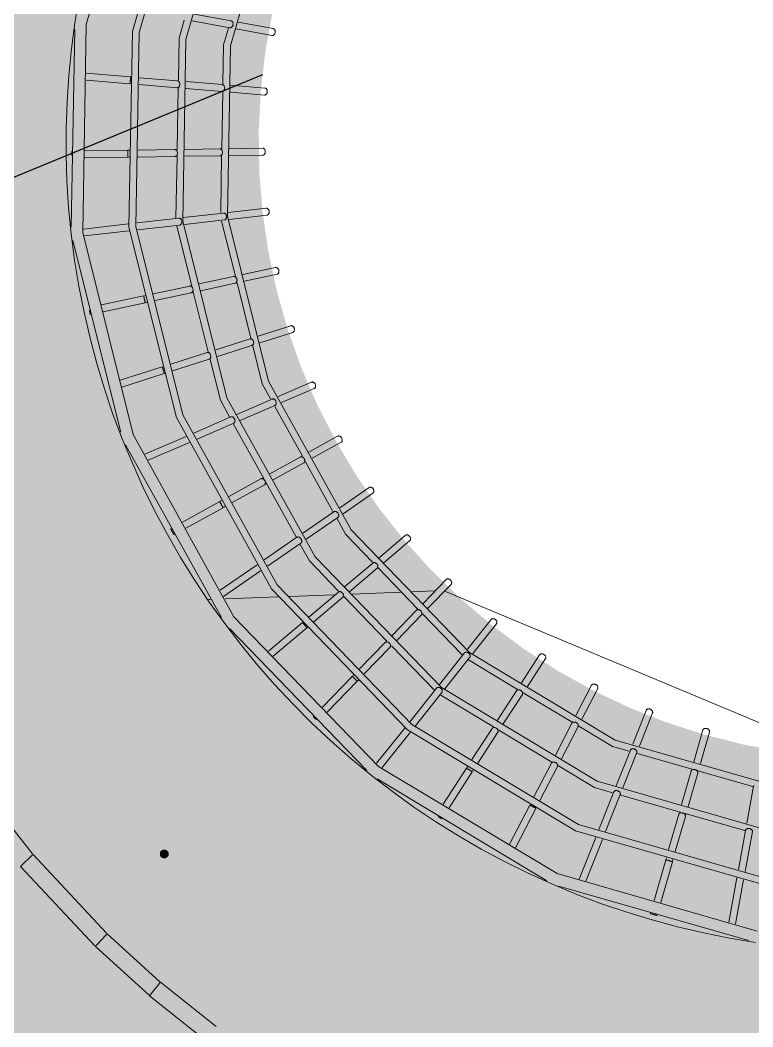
# Model space of a CAD drawing. Header units: millimetres. Extents: x -100577 to 287200, y -212120 to 238461.
# Drawn here: x 27695 to 29597, y 46189 to 48802 of the extents above; entities that cross this region are included whole.
import ezdxf

# ---------------------------------------------------------------- set-up
doc = ezdxf.new("R2010")
doc.units = ezdxf.units.MM
for name, color, linetype, lineweight in [('02_切断（家具）', 8, 'Continuous', 18), ('06_部屋の色', 8, 'Continuous', 0), ('11_見えがかり（家具）', 8, 'Continuous', 9)]:
    doc.layers.add(name, color=color, linetype=linetype, lineweight=lineweight)

msp = doc.modelspace()

# ---------------------------------------------------------------- hatches: boundary and pattern name
at = {"layer": '02_切断（家具）'}
msp.add_hatch(color=8, dxfattribs=at).paths.add_polyline_path([(28078.4, 46632.5), (28077.9, 46631.8), (28077.7, 46631.5), (28077.1, 46630.9), (28076.9, 46630.6), (28076.2, 46630), (28075.9, 46629.8), (28075.1, 46629.3), (28074.8, 46629.1), (28073.9, 46628.7), (28073.6, 46628.5), (28072.7, 46628.2), (28072.3, 46628.1), (28071.3, 46627.9), (28070.9, 46627.8), (28069.9, 46627.8), (28069.5, 46627.8), (28068.5, 46627.8), (28068.1, 46627.9), (28067.1, 46628.1), (28066.7, 46628.2), (28065.8, 46628.5), (28065.5, 46628.6), (28064.7, 46629.1), (28064.3, 46629.2), (28063.6, 46629.7), (28063.3, 46629.9), (28062.6, 46630.5), (28062.4, 46630.7), (28061.8, 46631.4), (28061.5, 46631.7), (28061, 46632.5), (28060.7, 46632.8), (28060.3, 46633.7), (28060.1, 46634), (28059.8, 46634.9), (28059.6, 46635.3), (28059.4, 46636.3), (28059.4, 46636.7), (28059.3, 46637.6), (28059.3, 46638), (28059.4, 46639), (28059.4, 46639.4), (28059.6, 46640.3), (28059.7, 46640.7), (28060, 46641.6), (28060.1, 46641.9), (28060.5, 46642.7), (28060.7, 46643.1), (28061.2, 46643.8), (28061.4, 46644), (28062, 46644.7), (28062.2, 46644.9), (28062.9, 46645.5), (28063.2, 46645.8), (28063.9, 46646.3), (28064.3, 46646.5), (28065.1, 46646.9), (28065.5, 46647.1), (28066.4, 46647.4), (28066.8, 46647.5), (28067.8, 46647.7), (28068.2, 46647.8), (28069.2, 46647.8), (28069.6, 46647.8), (28070.6, 46647.7), (28071, 46647.7), (28072, 46647.5), (28072.3, 46647.4), (28073.2, 46647.1), (28073.6, 46646.9), (28074.4, 46646.5), (28074.8, 46646.3), (28075.5, 46645.8), (28075.8, 46645.6), (28076.4, 46645.1), (28076.7, 46644.8), (28077.3, 46644.1), (28077.6, 46643.9), (28078.1, 46643.1), (28078.3, 46642.8), (28078.8, 46641.9), (28079, 46641.6), (28079.3, 46640.6), (28079.4, 46640.3), (28079.6, 46639.3), (28079.7, 46638.9), (28079.8, 46637.9), (28079.8, 46637.5), (28079.7, 46636.6), (28079.7, 46636.2), (28079.5, 46635.2), (28079.4, 46634.9), (28079.1, 46634), (28079, 46633.6), (28078.5, 46632.8)])
at = {"layer": '06_部屋の色', "true_color": 0xf6e3a4}
h = msp.add_hatch(color=8, dxfattribs=at)
h.paths.add_polyline_path([(15895.7, 43200.1), (16234.5, 43603.9), (16574.4, 44006.9), (14846.3, 45467.7), (18008.7, 50107.5), (18205.2, 50395.6), (18096.6, 50492.5), (18090.8, 50497.8), (18270.8, 50761.8), (18385, 50659.5), (18569.5, 50930.2), (18461.2, 51027.4), (18455.4, 51032.7), (18635.5, 51297), (18749.5, 51194.3), (18783.6, 51244.4), (18814.7, 51289.9), (20029.8, 53072.7), (19922.5, 53171.3), (19916.7, 53176.7), (20097.5, 53441.8), (20203.1, 53344.4), (20210.4, 53337.7), (20395.6, 53609.4), (20288.6, 53708.4), (20282.8, 53713.8), (20463.7, 53979.2), (20576.4, 53874.6), (20596, 53903.4), (21234.8, 54840.6), (21263.9, 54883.2), (21359.7, 55014.5), (21373.6, 55033.6), (21378.3, 55039.3), (21482.8, 55164.6), (21493.3, 55177.2), (21561.8, 55255.5), (21563.9, 55257.9), (21625.8, 55367.7), (21627.5, 55370.8), (21627.6, 55370.8), (21629.9, 55374.5), (21780.4, 55613.7), (21782.9, 55617), (21953.5, 55837.9), (21956.4, 55840.9), (22147.4, 56044.4), (22150.6, 56047.2), (22360.2, 56231.4), (22363.6, 56233.8), (22590, 56397), (22591.8, 56398.1), (22798.5, 56518.8), (22834.6, 56539.9), (23051.8, 56640.2), (23091.8, 56658.6), (23317.7, 56737.6), (23359.2, 56752.1), (23591.6, 56809), (23634.3, 56819.5), (23871.1, 56853.8), (23913.9, 56860), (23914.7, 56860.1), (23918.9, 56860.3), (24201.3, 56873.9), (24256.9, 56873.9), (26592.1, 56873.5), (26592.3, 57022), (26592.3, 57025.5), (30188.3, 57025), (30188.1, 56878.5), (30188.1, 56873), (30228.2, 56873), (30239.8, 56873), (33347.6, 56872.6), (33387.5, 56872.5), (33389.4, 56872.5), (33395.5, 56872.5), (33397.4, 56872.4), (33399.4, 56872.3), (33399.9, 56872.3), (33695.1, 56857.4), (33699.3, 56856.8), (33987.9, 56812.9), (33992, 56811.8), (34274.7, 56739.2), (34278.6, 56737.8), (34552.8, 56637.1), (34556.4, 56635.3), (34819.1, 56507.6), (34822.5, 56505.6), (35071.1, 56352.1), (35074.2, 56349.8), (35306.3, 56172), (35307.1, 56171.3), (35518.7, 55972.5), (35525, 55966.7), (35546.1, 55944.8), (35551.1, 55939.5), (35595.2, 55893.8), (35765.9, 55716.5), (38201.6, 53187.4), (38520.7, 52856), (38555.3, 52820.1), (38568.2, 52806.7), (38566, 52804.6), (38459.4, 52701.1), (38561.6, 52595.3), (38565, 52591.7), (38478.9, 52508), (37969.9, 52018.2), (37917.6, 51966.6), (37818.3, 52068.5), (37811.5, 52075.5), (37807.9, 52071.9), (37807.8, 52071.8), (37807.1, 52071.1), (37803.9, 52068), (37517.2, 51785.6), (37175.5, 51453.6), (37174.1, 51452.2), (37168.1, 51446.4), (36677.4, 50958.6), (36666.8, 50948), (36233.3, 50521), (36337.4, 50416.4), (36340.5, 50413.3), (36276.6, 50350.3), (35928, 49999), (35577, 49649.9), (35093, 49157.3), (34927.8, 48990.8), (34819.6, 49097.5), (34475.8, 48750.8), (34469.6, 48744.3), (34288.1, 48557.2), (34393.2, 48454.4), (34396.8, 48450.9), (34244.8, 48294.2), (33905.1, 47948.4), (33417, 47440), (32936.3, 46944.1), (32588.8, 46577.4), (32516.7, 46502.3), (32411.6, 46602.3), (32406.6, 46607.1), (32195, 46386.6), (32301.6, 46285.4), (32305.3, 46282), (32253.1, 46227.7), (31770.9, 45713.7), (31296, 45212.2), (31069.6, 44967.7), (30963.6, 45066.7), (30958.5, 45071.4), (30845.5, 44949.4), (30841.7, 44945.3), (30516.6, 44598.6), (30511.8, 44593.5), (30509.5, 44591.1), (30505.1, 44586.3), (30503.8, 44584.8), (30046.7, 44086.2), (30042.5, 44081.6), (29562.2, 43562.3), (29551.8, 43551), (29244.8, 43211.4), (29238.1, 43204.1), (28896.6, 42831.2), (28436.3, 42317.2), (28427.4, 42307.3), (28427.3, 42307.2), (28426.3, 42306.1), (27968.4, 41799.5), (27962.9, 41793.4), (27646.1, 41434.9), (27641.4, 41429.6), (27308.9, 41058), (27303.9, 41052.5), (26846.9, 40530.1), (26840, 40522.3), (26382.5, 40004.2), (26211.1, 39805.7), (26324, 39707.5), (26325.8, 39705.9), (26180.2, 39537.2), (25847.6, 39156.8), (25389.7, 38621), (24938.5, 38098.1), (24626.1, 37727.5), (24364.5, 37421.2), (23374.9, 38257.8), (23065.6, 38519.2), (23563.5, 39106.1), (24076.9, 39706.4), (24579.2, 40289.5), (25083.7, 40870.7), (22218.7, 43367), (21705, 42775.2), (21193.4, 42181.4), (20684.1, 41585.8), (20163.7, 40972.6), (20123.7, 40925.2), (22415.2, 38989.2), (21963.5, 38452.5), (21474.4, 37867.6), (21149.6, 37476.6), (20667.4, 36892.6), (20664.9, 36891), (20661.6, 36891.1), (14721.6, 41777.3), (14719.8, 41780.7), (14720.9, 41784.4), (15389.4, 42592.9)])
h.paths.add_polyline_path([(31135.5, 49518.8), (31065.3, 49596.5), (30990.2, 49669.4), (30910.4, 49737.2), (30826.3, 49799.7), (30738.4, 49856.5), (30647, 49907.4), (30552.3, 49952.3), (30455, 49990.9), (30355.4, 50023), (30253.8, 50048.6), (30150.9, 50067.4), (30046.9, 50079.5), (29942.3, 50084.8), (29837.6, 50083.2), (29733.3, 50074.7), (29629.6, 50059.5), (29527.3, 50037.5), (29426.6, 50008.9), (29327.9, 49973.7), (29231.8, 49932.1), (29138.7, 49884.4), (29048.8, 49830.7), (28962.7, 49771.2), (28880.6, 49706.2), (28802.9, 49635.9), (28730, 49560.8), (28662.2, 49481), (28599.7, 49397), (28542.9, 49309.1), (28491.9, 49217.6), (28447.1, 49123), (28408.5, 49025.7), (28376.3, 48926.1), (28350.8, 48824.5), (28331.9, 48721.5), (28319.9, 48617.5), (28314.6, 48512.9), (28316.2, 48408.3), (28324.6, 48303.9), (28339.9, 48200.3), (28361.9, 48097.9), (28390.5, 47997.2), (28425.7, 47898.6), (28467.2, 47802.5), (28515, 47709.3), (28568.7, 47619.5), (28628.2, 47533.3), (28693.2, 47451.2), (28763.4, 47373.5), (28838.6, 47300.7), (28918.3, 47232.9), (29002.4, 47170.4), (29090.3, 47113.5), (29181.7, 47062.6), (29276.4, 47017.7), (29373.7, 46979.1), (29473.3, 46947), (29574.9, 46921.4), (29677.9, 46902.6), (29781.9, 46890.5), (29886.5, 46885.3), (29991.1, 46886.9), (30095.5, 46895.3), (30199.1, 46910.6), (30301.4, 46932.5), (30402.1, 46961.2), (30500.8, 46996.4), (30596.9, 47037.9), (30690, 47085.6), (30779.9, 47139.4), (30866.1, 47198.9), (30948.1, 47263.8), (31025.8, 47334.1), (31098.7, 47409.2), (31166.5, 47489), (31229, 47573), (31285.8, 47660.9), (31336.8, 47752.4), (31381.7, 47847), (31420.2, 47944.3), (31452.4, 48044), (31477.9, 48145.5), (31496.8, 48248.5), (31508.9, 48352.5), (31514.1, 48457.1), (31512.5, 48561.8), (31504.1, 48666.1), (31488.8, 48769.7), (31466.8, 48872.1), (31438.2, 48972.8), (31403, 49071.4), (31361.5, 49167.5), (31313.8, 49260.7), (31260, 49350.6), (31200.5, 49436.7)], flags=0)

# ---------------------------------------------------------------- linework, layer by layer
at = {"layer": '02_切断（家具）'}
msp.add_lwpolyline([(28078.4, 46632.5), (28077.9, 46631.8), (28077.7, 46631.5), (28077.1, 46630.9), (28076.9, 46630.6), (28076.2, 46630), (28075.9, 46629.8), (28075.1, 46629.3), (28074.8, 46629.1), (28073.9, 46628.7), (28073.6, 46628.5), (28072.7, 46628.2), (28072.3, 46628.1), (28071.3, 46627.9), (28070.9, 46627.8), (28069.9, 46627.8), (28069.5, 46627.8), (28068.5, 46627.8), (28068.1, 46627.9), (28067.1, 46628.1), (28066.7, 46628.2), (28065.8, 46628.5), (28065.5, 46628.6), (28064.7, 46629.1), (28064.3, 46629.2), (28063.6, 46629.7), (28063.3, 46629.9), (28062.6, 46630.5), (28062.4, 46630.7), (28061.8, 46631.4), (28061.5, 46631.7), (28061, 46632.5), (28060.7, 46632.8), (28060.3, 46633.7), (28060.1, 46634), (28059.8, 46634.9), (28059.6, 46635.3), (28059.4, 46636.3), (28059.4, 46636.7), (28059.3, 46637.6), (28059.3, 46638), (28059.4, 46639), (28059.4, 46639.4), (28059.6, 46640.3), (28059.7, 46640.7), (28060, 46641.6), (28060.1, 46641.9), (28060.5, 46642.7), (28060.7, 46643.1), (28061.2, 46643.8), (28061.4, 46644), (28062, 46644.7), (28062.2, 46644.9), (28062.9, 46645.5), (28063.2, 46645.8), (28063.9, 46646.3), (28064.3, 46646.5), (28065.1, 46646.9), (28065.5, 46647.1), (28066.4, 46647.4), (28066.8, 46647.5), (28067.8, 46647.7), (28068.2, 46647.8), (28069.2, 46647.8), (28069.6, 46647.8), (28070.6, 46647.7), (28071, 46647.7), (28072, 46647.5), (28072.3, 46647.4), (28073.2, 46647.1), (28073.6, 46646.9), (28074.4, 46646.5), (28074.8, 46646.3), (28075.5, 46645.8), (28075.8, 46645.6), (28076.4, 46645.1), (28076.7, 46644.8), (28077.3, 46644.1), (28077.6, 46643.9), (28078.1, 46643.1), (28078.3, 46642.8), (28078.8, 46641.9), (28079, 46641.6), (28079.3, 46640.6), (28079.4, 46640.3), (28079.6, 46639.3), (28079.7, 46638.9), (28079.8, 46637.9), (28079.8, 46637.5), (28079.7, 46636.6), (28079.7, 46636.2), (28079.5, 46635.2), (28079.4, 46634.9), (28079.1, 46634), (28079, 46633.6), (28078.5, 46632.8), (28078.4, 46632.5)], dxfattribs=at)
at = {"layer": '11_見えがかり（家具）'}
for points in [[(29680, 50541.7), (29155.7, 50411), (28683.1, 50149), (28294.4, 49773.6), (28016, 49310.4), (27867.1, 48791), (27857.7, 48250.7), (27988.4, 47726.4), (28250.4, 47253.7), (28625.8, 46865), (29089, 46586.7), (29608.4, 46437.8)], [(28347.7, 47325.7), (28101, 47770.7), (27977.9, 48264.4), (27986.8, 48773.1), (28127.1, 49262.2), (28389.1, 49698.3), (28755.1, 50051.7), (29200.1, 50298.4), (29693.7, 50421.4)], [(29695.8, 50403.6), (29206.7, 50281.6), (28765.8, 50037.2), (28403.2, 49687.1), (28143.6, 49255), (28004.6, 48770.4)], [(29709.6, 50281.8), (29251.6, 50167.6), (28838.7, 49938.7), (28499.1, 49610.8), (28256, 49206.1), (28125.8, 48752.3)], [(29722.9, 50165.8), (29294.4, 50059), (28908.1, 49844.9), (28590.4, 49538.1), (28363, 49159.6), (28241.3, 48735.1)], [(27848.7, 48863.2), (27837.4, 48795.4), (27828.4, 48727.3), (27821.6, 48658.9), (27817, 48590.3), (27814.7, 48521.7), (27814.6, 48452.9), (27816.8, 48384.3), (27821.2, 48315.7), (27827.9, 48247.3), (27836.8, 48179.1), (27847.9, 48111.3), (27861.2, 48043.9), (27876.7, 47977), (27894.5, 47910.6), (27914.3, 47844.8), (27936.3, 47779.7), (27960.5, 47715.4), (27986.7, 47651.8), (28015, 47589.2), (28045.3, 47527.6), (28077.7, 47466.9), (28112, 47407.4), (28148.2, 47349), (28186.3, 47291.8), (28226.3, 47235.9), (28268, 47181.3), (28311.6, 47128.2), (28356.8, 47076.4), (28403.7, 47026.2), (28452.3, 46977.6), (28502.4, 46930.6), (28554, 46885.2), (28607.1, 46841.5), (28661.6, 46799.6), (28717.4, 46759.6), (28774.5, 46721.3), (28832.8, 46685), (28892.3, 46650.5), (28952.8, 46618.1), (29014.4, 46587.6), (29077, 46559.2), (29140.4, 46532.8), (29204.7, 46508.5), (29269.8, 46486.4), (29335.5, 46466.4), (29401.9, 46448.5), (29468.8, 46432.8), (29536.2, 46419.3), (29604, 46408.1)], [(28146.7, 48817.8), (28243.1, 48800.1), (28243.9, 48799.9), (28244.7, 48799.6), (28245.3, 48799.1), (28246, 48798.5), (28246.6, 48797.8), (28247.1, 48797), (28247.5, 48796), (28247.8, 48794.9), (28248.1, 48793.8), (28248.1, 48792.6), (28248.1, 48791.3), (28248, 48790.1), (28247.7, 48789), (28247.3, 48787.9), (28246.9, 48787), (28246.4, 48786.1), (28245.8, 48785.2), (28245.1, 48784.4), (28244.3, 48783.7), (28243.5, 48783.1), (28242.6, 48782.7), (28241.7, 48782.5), (28240.8, 48782.4), (28239.9, 48782.4), (28141.7, 48800.4)], [(28106.1, 48646), (28108, 48755), (28121.5, 48802.1)], [(28261.1, 48796.9), (28352.3, 48780.2), (28353.1, 48779.9), (28353.9, 48779.6), (28354.6, 48779.1), (28355.2, 48778.5), (28355.8, 48777.8), (28356.3, 48776.9), (28356.8, 48776), (28357.1, 48774.9), (28357.3, 48773.7), (28357.4, 48772.5), (28357.4, 48771.3), (28357.2, 48770.1), (28356.9, 48769), (28356.6, 48767.9), (28356.2, 48766.9), (28355.6, 48766), (28355, 48765.2), (28354.3, 48764.4), (28353.5, 48763.7), (28352.7, 48763.1), (28351.8, 48762.7), (28350.8, 48762.5), (28349.9, 48762.4), (28349, 48762.5), (28256.1, 48779.5)], [(27828.2, 48264.8), (27837.1, 48777.9)], [(28004.6, 48770.4), (27995.8, 48266.4), (28117.8, 47777.3), (28362.2, 47336.4), (28712.3, 46973.8), (29144.4, 46714.2), (29628.9, 46575.3)], [(28221.7, 48636.5), (28223.5, 48737.7), (28235.9, 48781.1)], [(28125.8, 48752.3), (28117.6, 48280.3), (28231.8, 47822.2), (28460.7, 47409.3), (28788.6, 47069.7), (29193.3, 46826.6), (29647.1, 46696.5)], [(28241.3, 48735.1), (28233.5, 48293.5), (28340.4, 47865), (28554.5, 47478.8), (28861.3, 47161.1), (29239.8, 46933.6), (29664.3, 46811.9)], [(27866.9, 48664.2), (27981.8, 48654.6), (27981.8, 48654.6), (27981.9, 48654.4), (27981.9, 48654), (27981.8, 48653.5), (27981.8, 48652.8), (27981.8, 48652), (27981.7, 48651.1), (27981.6, 48650), (27981.6, 48648.9), (27981.5, 48647.8), (27981.4, 48646.7), (27981.3, 48645.6), (27981.2, 48644.6), (27981.1, 48643.5), (27981, 48642.3), (27980.9, 48641.3), (27980.8, 48640.2), (27980.7, 48639.3), (27980.6, 48638.5), (27980.5, 48637.8), (27980.5, 48637.3), (27980.4, 48637), (27980.4, 48636.8), (27980.3, 48636.7), (27866.6, 48646.1)], [(27982.4, 48636.5), (27982.3, 48636.5)], [(28004.6, 48652.7), (28103.5, 48644.5), (28104.4, 48644.4), (28105.2, 48644.2), (28106, 48643.8), (28106.7, 48643.4), (28107.3, 48642.8), (28107.9, 48642.1), (28108.5, 48641.2), (28108.9, 48640.2), (28109.3, 48639.1), (28109.6, 48638), (28109.7, 48636.8), (28109.7, 48635.5), (28109.6, 48634.3), (28109.4, 48633.2), (28109.1, 48632.1), (28108.7, 48631.1), (28108.2, 48630.2), (28107.7, 48629.4), (28107, 48628.6), (28106.3, 48627.9), (28105.5, 48627.3), (28104.6, 48626.9), (28103.7, 48626.6), (28102.9, 48626.5), (28004.2, 48634.7)], [(28125.9, 48642.6), (28219.9, 48634.8), (28220.8, 48634.7), (28221.6, 48634.5), (28222.4, 48634.1), (28223.1, 48633.7), (28223.7, 48633.1), (28224.3, 48632.3), (28224.9, 48631.5), (28225.3, 48630.5), (28225.7, 48629.4), (28226, 48628.2), (28226.1, 48627), (28226.1, 48625.8), (28226, 48624.6), (28225.8, 48623.5), (28225.5, 48622.4), (28225.1, 48621.4), (28224.6, 48620.5), (28224, 48619.6), (28223.4, 48618.9), (28222.6, 48618.2), (28221.8, 48617.6), (28220.9, 48617.2), (28220, 48616.9), (28219.1, 48616.9), (28125.6, 48624.6)], [(28241.5, 48633), (28330.5, 48625.6), (28331.4, 48625.5), (28332.3, 48625.3), (28333, 48624.9), (28333.7, 48624.4), (28334.4, 48623.9), (28335, 48623.1), (28335.6, 48622.3), (28336, 48621.3), (28336.4, 48620.2), (28336.7, 48619), (28336.8, 48617.8), (28336.8, 48616.6), (28336.7, 48615.4), (28336.5, 48614.2), (28336.1, 48613.2), (28335.7, 48612.2), (28335.3, 48611.3), (28334.7, 48610.4), (28334, 48609.6), (28333.3, 48608.9), (28332.4, 48608.4), (28331.5, 48608), (28330.6, 48607.7), (28329.7, 48607.7), (28241.2, 48615)], [(28103, 48465.2), (28105.8, 48625.2)], [(28218.7, 48467.6), (28221.3, 48615.7)], [(27829.4, 48450.7), (27829.4, 48451), (27829.4, 48452.1), (27829.4, 48453.2), (27829.3, 48454.3), (27829.3, 48455.4), (27829.3, 48456.5), (27829.3, 48457.6), (27829.3, 48458.6), (27829.3, 48459.5), (27829.3, 48460.3), (27829.4, 48461), (27829.4, 48461.5), (27829.4, 48461.9), (27829.4, 48462.1)], [(27829.4, 48462.1), (27829.5, 48462.2), (27829.6, 48462.2)], [(27863.4, 48462.7), (27974.5, 48464.4), (27974.5, 48464.3), (27974.6, 48464.1), (27974.6, 48463.8), (27974.6, 48463.2), (27974.7, 48462.6), (27974.7, 48461.8), (27974.7, 48460.8), (27974.8, 48459.8), (27974.8, 48458.7), (27974.8, 48457.6), (27974.9, 48456.5), (27974.9, 48455.4), (27974.9, 48454.3), (27974.9, 48453.2), (27974.9, 48452.1), (27974.9, 48451), (27974.9, 48450), (27974.9, 48449), (27974.9, 48448.2), (27974.9, 48447.5), (27974.9, 48447), (27974.8, 48446.7), (27974.8, 48446.5), (27974.8, 48446.4), (27863.1, 48444.7)], [(27976.5, 48464.4), (27979.4, 48464.5)], [(28001.3, 48464.8), (28097.2, 48466.3), (28098.1, 48466.2), (28098.9, 48465.9), (28099.7, 48465.5), (28100.4, 48465.1), (28101, 48464.5), (28101.6, 48463.7), (28102.2, 48462.9), (28102.7, 48461.9), (28103.1, 48460.8), (28103.4, 48459.6), (28103.6, 48458.4), (28103.7, 48457.2), (28103.6, 48456), (28103.4, 48454.8), (28103.2, 48453.7), (28102.8, 48452.8), (28102.4, 48451.9), (28101.9, 48451), (28101.3, 48450.2), (28100.5, 48449.5), (28099.8, 48449), (28098.9, 48448.6), (28098, 48448.3), (28097.2, 48448.3), (28001, 48446.8)], [(28099.9, 48289.3), (28102.7, 48449.1)], [(28122.8, 48466.7), (28213.9, 48468), (28214.8, 48467.9), (28215.6, 48467.7), (28216.4, 48467.3), (28217.1, 48466.8), (28217.8, 48466.2), (28218.4, 48465.5), (28219, 48464.6), (28219.5, 48463.6), (28219.9, 48462.5), (28220.2, 48461.3), (28220.4, 48460.1), (28220.4, 48458.9), (28220.4, 48457.7), (28220.2, 48456.5), (28219.9, 48455.5), (28219.6, 48454.5), (28219.1, 48453.6), (28218.6, 48452.7), (28218, 48452), (28217.3, 48451.3), (28216.5, 48450.7), (28215.6, 48450.3), (28214.7, 48450.1), (28213.8, 48450), (28122.5, 48448.7)], [(28215.9, 48302.6), (28218.4, 48450.2)], [(28238.6, 48468.4), (28324.9, 48469.7), (28325.8, 48469.6), (28326.7, 48469.4), (28327.5, 48469), (28328.2, 48468.5), (28328.9, 48467.9), (28329.5, 48467.1), (28330.1, 48466.2), (28330.6, 48465.2), (28331, 48464.1), (28331.3, 48463), (28331.5, 48461.7), (28331.5, 48460.5), (28331.4, 48459.3), (28331.3, 48458.2), (28331, 48457.1), (28330.6, 48456.1), (28330.2, 48455.3), (28329.6, 48454.4), (28329, 48453.6), (28328.2, 48452.9), (28327.4, 48452.4), (28326.6, 48452), (28325.7, 48451.8), (28324.7, 48451.7), (28238.3, 48450.4)], [(27979.1, 48446.5), (27976.8, 48446.4)], [(28119.7, 48289.6), (28223.5, 48301.4), (28224.4, 48301.5), (28225.3, 48301.3), (28226.1, 48301.1), (28226.9, 48300.7), (28227.6, 48300.1), (28228.3, 48299.5), (28229, 48298.8), (28229.6, 48297.9), (28230.1, 48296.9), (28230.6, 48295.8), (28230.9, 48294.6), (28231.1, 48293.4), (28231.2, 48292.2), (28231.2, 48291), (28231, 48289.8), (28230.8, 48288.8), (28230.5, 48287.8), (28230.1, 48286.9), (28229.6, 48286.1), (28229, 48285.3), (28228.2, 48284.7), (28227.5, 48284.1), (28226.6, 48283.8), (28225.7, 48283.6), (28121.8, 48271.7)], [(28235.7, 48302.8), (28333.8, 48314), (28334.7, 48314), (28335.6, 48313.9), (28336.5, 48313.6), (28337.3, 48313.2), (28338, 48312.7), (28338.7, 48312.1), (28339.4, 48311.3), (28340, 48310.4), (28340.5, 48309.4), (28341, 48308.3), (28341.3, 48307.1), (28341.5, 48305.9), (28341.6, 48304.7), (28341.5, 48303.5), (28341.4, 48302.3), (28341.1, 48301.3), (28340.8, 48300.3), (28340.4, 48299.5), (28339.9, 48298.6), (28339.2, 48297.9), (28338.5, 48297.2), (28337.7, 48296.7), (28336.9, 48296.3), (28336, 48296.1), (28237.7, 48284.9)], [(27859.8, 48260), (27976.1, 48273.2)], [(27998, 48275.7), (28107.5, 48288.2), (28108.4, 48288.2), (28109.2, 48288.1), (28110.1, 48287.9), (28110.9, 48287.5), (28111.6, 48287), (28112.3, 48286.3), (28112.9, 48285.6), (28113.5, 48284.7), (28114.1, 48283.7), (28114.5, 48282.6), (28114.8, 48281.4), (28115.1, 48280.2), (28115.2, 48279), (28115.1, 48277.8), (28115, 48276.7), (28114.8, 48275.6), (28114.5, 48274.6), (28114.1, 48273.8), (28113.6, 48272.9), (28113, 48272.1), (28112.3, 48271.5), (28111.5, 48270.9), (28110.7, 48270.6), (28109.8, 48270.4), (28000, 48257.8)], [(28141, 48112.8), (28102.4, 48267.5)], [(28254.1, 48137.4), (28218.3, 48280.7)], [(27978.1, 48255.4), (27861.9, 48242.1)], [(27956.3, 47732.3), (27832.1, 48230.3)], [(28160.3, 48117.4), (28249.5, 48136.5), (28250.4, 48136.7), (28251.3, 48136.7), (28252.3, 48136.5), (28253.2, 48136.1), (28254, 48135.6), (28254.8, 48135), (28255.5, 48134.3), (28256.2, 48133.5), (28256.7, 48132.6), (28257.2, 48131.7), (28257.6, 48130.6), (28258, 48129.4), (28258.2, 48128.2), (28258.3, 48127), (28258.3, 48125.8), (28258.1, 48124.6), (28257.9, 48123.5), (28257.5, 48122.6), (28257.1, 48121.7), (28256.5, 48121), (28256, 48120.3), (28255.3, 48119.8), (28254.5, 48119.3), (28253.7, 48119), (28164.6, 48099.9)], [(28273.5, 48141.7), (28358, 48159.8), (28358.9, 48160), (28359.8, 48160), (28360.8, 48159.8), (28361.7, 48159.5), (28362.5, 48159), (28363.4, 48158.4), (28364.1, 48157.7), (28364.7, 48156.9), (28365.3, 48156), (28365.8, 48155), (28366.2, 48154), (28366.6, 48152.8), (28366.8, 48151.6), (28366.9, 48150.4), (28366.9, 48149.2), (28366.7, 48148), (28366.5, 48146.9), (28366.1, 48145.9), (28365.6, 48145.1), (28365.1, 48144.3), (28364.5, 48143.7), (28363.9, 48143.1), (28363.1, 48142.7), (28362.2, 48142.4), (28277.8, 48124.2)], [(28041.4, 48091.8), (28135.5, 48112), (28136.3, 48112.2), (28137.3, 48112.1), (28138.2, 48111.9), (28139.1, 48111.6), (28139.9, 48111.1), (28140.7, 48110.4), (28141.4, 48109.7), (28142, 48108.9), (28142.6, 48108.1), (28143.1, 48107.1), (28143.5, 48106), (28143.8, 48104.8), (28144, 48103.6), (28144.1, 48102.4), (28144.1, 48101.2), (28143.9, 48100), (28143.7, 48099), (28143.3, 48098), (28142.9, 48097.1), (28142.4, 48096.4), (28141.8, 48095.8), (28141.1, 48095.2), (28140.4, 48094.8), (28139.5, 48094.5), (28045.8, 48074.4)], [(28294.1, 47976.7), (28258.3, 48120.6)], [(27906.6, 48062.9), (28015.8, 48086.3), (28015.8, 48086.3), (28015.9, 48086.1), (28016, 48085.7), (28016.2, 48085.2), (28016.3, 48084.6), (28016.5, 48083.8), (28016.7, 48082.9), (28017, 48081.9), (28017.2, 48080.8), (28017.5, 48079.7), (28017.7, 48078.6), (28017.9, 48077.6), (28018.1, 48076.5), (28018.4, 48075.4), (28018.6, 48074.3), (28018.8, 48073.3), (28019, 48072.3), (28019.2, 48071.4), (28019.3, 48070.5), (28019.4, 48069.9), (28019.5, 48069.4), (28019.6, 48069), (28019.6, 48068.8), (28019.6, 48068.7), (27910.9, 48045.4)], [(28017.8, 48086.8), (28020, 48087.2)], [(28143.3, 48095.3), (28143, 48095.2)], [(28183.6, 47941.6), (28144.8, 48097.3)], [(28024.4, 48069.8), (28021.5, 48069.2)], [(27877.9, 48038.3), (27877.8, 48038.3), (27877.7, 48038.3), (27877.7, 48038.5), (27877.5, 48038.9), (27877.4, 48039.4), (27877.2, 48040), (27877, 48040.8), (27876.8, 48041.7), (27876.6, 48042.7), (27876.4, 48043.8), (27876.1, 48044.9), (27875.9, 48046), (27875.6, 48047), (27875.4, 48048.1), (27875.2, 48049.2), (27875.1, 48049.4)], [(28313.3, 47981.9), (28397.9, 48009), (28398.8, 48009.2), (28399.8, 48009.1), (28400.7, 48008.9), (28401.7, 48008.6), (28402.6, 48008.1), (28403.4, 48007.5), (28404.1, 48006.8), (28404.8, 48006), (28405.4, 48005.1), (28406, 48004.2), (28406.4, 48003.1), (28406.8, 48002), (28407.1, 48000.8), (28407.2, 47999.6), (28407.2, 47998.4), (28407.1, 47997.2), (28406.9, 47996.1), (28406.5, 47995.2), (28406.1, 47994.3), (28405.6, 47993.6), (28405, 47993), (28404.4, 47992.4), (28403.6, 47992), (28402.8, 47991.7), (28317.6, 47964.5)], [(28202.9, 47946.6), (28292.2, 47975.2), (28293.1, 47975.3), (28294.1, 47975.3), (28295, 47975.1), (28295.9, 47974.7), (28296.8, 47974.2), (28297.6, 47973.6), (28298.4, 47972.9), (28299.1, 47972.1), (28299.7, 47971.2), (28300.2, 47970.3), (28300.7, 47969.2), (28301, 47968.1), (28301.3, 47966.9), (28301.4, 47965.6), (28301.5, 47964.4), (28301.3, 47963.3), (28301.1, 47962.2), (28300.8, 47961.3), (28300.3, 47960.4), (28299.8, 47959.7), (28299.3, 47959.1), (28298.6, 47958.6), (28297.9, 47958.1), (28297, 47957.9), (28207.2, 47929.1)], [(28345.5, 47818.9), (28323.6, 47858.4), (28299.1, 47956.6)], [(28086.9, 47909.5), (28181.1, 47939.6), (28182, 47939.7), (28182.9, 47939.7), (28183.9, 47939.5), (28184.8, 47939.1), (28185.6, 47938.6), (28186.5, 47938), (28187.2, 47937.2), (28187.9, 47936.5), (28188.4, 47935.6), (28189, 47934.6), (28189.4, 47933.5), (28189.8, 47932.4), (28190.1, 47931.2), (28190.2, 47930), (28190.2, 47928.8), (28190.1, 47927.7), (28189.9, 47926.6), (28189.5, 47925.6), (28189.1, 47924.8), (28188.6, 47924.1), (28188.1, 47923.5), (28187.4, 47923), (28186.7, 47922.5), (28185.8, 47922.3), (28091.2, 47892)], [(27955.3, 47867.4), (28064, 47902.2), (28064.1, 47902.1), (28064.2, 47901.9), (28064.3, 47901.6), (28064.5, 47901.1), (28064.7, 47900.5), (28065, 47899.7), (28065.3, 47898.8), (28065.6, 47897.8), (28066, 47896.8), (28066.3, 47895.8), (28066.7, 47894.7), (28067, 47893.7), (28067.3, 47892.6), (28067.6, 47891.6), (28068, 47890.5), (28068.3, 47889.5), (28068.6, 47888.5), (28068.9, 47887.6), (28069.1, 47886.8), (28069.3, 47886.2), (28069.4, 47885.6), (28069.5, 47885.3), (28069.5, 47885.1), (28069.5, 47885), (27959.7, 47849.9)], [(28065.9, 47902.8), (28066, 47902.8)], [(28238.8, 47772.8), (28215, 47815.6), (28188.7, 47921.4)], [(28364.8, 47825.1), (28451.6, 47862.6), (28452.4, 47862.8), (28453.3, 47863), (28454.3, 47862.9), (28455.3, 47862.7), (28456.2, 47862.4), (28457.1, 47861.9), (28458, 47861.3), (28458.8, 47860.6), (28459.5, 47859.8), (28460.1, 47859), (28460.7, 47858), (28461.3, 47857), (28461.7, 47855.8), (28462, 47854.6), (28462.2, 47853.5), (28462.2, 47852.3), (28462.1, 47851.1), (28461.9, 47850.1), (28461.6, 47849.1), (28461.2, 47848.3), (28460.7, 47847.6), (28460.1, 47847), (28459.5, 47846.5), (28458.7, 47846), (28373.6, 47809.3)], [(28258.1, 47778.9), (28349.7, 47818.5), (28350.5, 47818.8), (28351.5, 47818.9), (28352.4, 47818.9), (28353.4, 47818.7), (28354.3, 47818.3), (28355.2, 47817.8), (28356.1, 47817.2), (28356.9, 47816.5), (28357.6, 47815.7), (28358.2, 47814.9), (28358.8, 47813.9), (28359.3, 47812.8), (28359.7, 47811.7), (28360, 47810.5), (28360.2, 47809.3), (28360.3, 47808.2), (28360.2, 47807), (28360, 47806), (28359.7, 47805.1), (28359.3, 47804.2), (28358.8, 47803.5), (28358.2, 47802.9), (28357.6, 47802.4), (28356.8, 47802), (28266.8, 47763.1)], [(28427.9, 47670.4), (28356.2, 47799.6)], [(28146, 47730.5), (28242.6, 47772.3), (28243.4, 47772.5), (28244.3, 47772.6), (28245.3, 47772.6), (28246.2, 47772.3), (28247.2, 47772), (28248.1, 47771.5), (28248.9, 47770.8), (28249.7, 47770.1), (28250.4, 47769.3), (28251, 47768.5), (28251.6, 47767.5), (28252.1, 47766.5), (28252.5, 47765.3), (28252.8, 47764.2), (28253, 47763), (28253.1, 47761.8), (28253, 47760.7), (28252.8, 47759.6), (28252.5, 47758.7), (28252.1, 47757.9), (28251.6, 47757.2), (28251, 47756.6), (28250.4, 47756.1), (28249.6, 47755.7), (28154.8, 47714.7)], [(28327.5, 47612.8), (28249.5, 47753.5)], [(28018.9, 47675.5), (28125.9, 47721.8)], [(28444.8, 47680.7), (28519.3, 47722), (28520.1, 47722.4), (28520.9, 47722.7), (28521.9, 47722.8), (28522.9, 47722.8), (28523.9, 47722.6), (28524.8, 47722.2), (28525.8, 47721.8), (28526.7, 47721.2), (28527.5, 47720.5), (28528.3, 47719.7), (28529, 47718.9), (28529.6, 47717.9), (28530.1, 47716.9), (28530.6, 47715.8), (28531, 47714.7), (28531.2, 47713.5), (28531.3, 47712.3), (28531.2, 47711.2), (28531, 47710.2), (28530.7, 47709.3), (28530.3, 47708.4), (28529.9, 47707.7), (28529.3, 47707.1), (28528.6, 47706.6), (28453.5, 47665)], [(28217.8, 47251.2), (27969, 47700.1)], [(28134.6, 47706), (28027.6, 47659.7)], [(28343.6, 47624.6), (28422.3, 47668.2), (28423, 47668.6), (28423.9, 47668.9), (28424.8, 47669), (28425.8, 47668.9), (28426.8, 47668.7), (28427.7, 47668.4), (28428.7, 47667.9), (28429.6, 47667.3), (28430.4, 47666.6), (28431.1, 47665.8), (28431.8, 47665), (28432.4, 47664.1), (28433, 47663), (28433.5, 47661.9), (28433.8, 47660.8), (28434, 47659.6), (28434.1, 47658.4), (28434.1, 47657.3), (28433.9, 47656.3), (28433.6, 47655.4), (28433.2, 47654.6), (28432.7, 47653.9), (28432.2, 47653.3), (28431.5, 47652.8), (28352.3, 47608.9)], [(28507.4, 47526.9), (28435.9, 47655.9)], [(28324.2, 47613.9), (28324.5, 47614)], [(28237.3, 47565.7), (28320.2, 47611.6), (28321, 47612), (28321.8, 47612.3), (28322.7, 47612.4), (28323.7, 47612.3), (28324.7, 47612.1), (28325.6, 47611.8), (28326.6, 47611.3), (28327.5, 47610.6), (28328.3, 47609.9), (28329, 47609.2), (28329.7, 47608.3), (28330.3, 47607.4), (28330.9, 47606.4), (28331.3, 47605.3), (28331.7, 47604.1), (28331.9, 47602.9), (28332, 47601.8), (28331.9, 47600.7), (28331.8, 47599.7), (28331.5, 47598.8), (28331.1, 47598), (28330.6, 47597.3), (28330.1, 47596.7), (28329.4, 47596.2), (28246.1, 47550)], [(28333.2, 47598.3), (28332.7, 47598)], [(28411.7, 47460.8), (28333.8, 47601.3)], [(28524.8, 47536.5), (28601.2, 47589.2), (28602, 47589.6), (28602.9, 47589.9), (28603.8, 47590.1), (28604.8, 47590), (28605.9, 47589.8), (28606.9, 47589.5), (28607.9, 47589), (28608.8, 47588.5), (28609.7, 47587.8), (28610.4, 47587.1), (28611.2, 47586.3), (28611.8, 47585.3), (28612.4, 47584.3), (28612.9, 47583.3), (28613.3, 47582.1), (28613.6, 47581), (28613.7, 47579.9), (28613.7, 47578.8), (28613.5, 47577.8), (28613.3, 47576.8), (28612.9, 47576), (28612.4, 47575.3), (28611.9, 47574.8), (28611.2, 47574.2), (28533.6, 47520.6)], [(28116.8, 47498.9), (28213.3, 47552.4), (28213.3, 47552.3), (28213.5, 47552.2), (28213.7, 47551.9), (28213.9, 47551.4), (28214.3, 47550.9), (28214.7, 47550.2), (28215.2, 47549.3), (28215.7, 47548.5), (28216.2, 47547.5), (28216.8, 47546.5), (28217.3, 47545.6), (28217.8, 47544.6), (28218.4, 47543.7), (28218.9, 47542.7), (28219.4, 47541.7), (28220, 47540.8), (28220.4, 47539.9), (28220.9, 47539), (28221.2, 47538.3), (28221.5, 47537.7), (28221.8, 47537.2), (28221.9, 47536.9), (28222, 47536.7), (28222, 47536.6), (28125.5, 47483.1)], [(28215, 47553.3), (28218.2, 47555.1)], [(28227, 47539.4), (28223.7, 47537.6)], [(28429.1, 47470.4), (28509.9, 47526.2), (28510.7, 47526.6), (28511.5, 47526.8), (28512.5, 47527), (28513.5, 47526.9), (28514.5, 47526.7), (28515.5, 47526.4), (28516.5, 47525.9), (28517.4, 47525.3), (28518.3, 47524.7), (28519.1, 47523.9), (28519.8, 47523.1), (28520.4, 47522.2), (28521, 47521.2), (28521.5, 47520.1), (28521.9, 47519), (28522.2, 47517.9), (28522.3, 47516.7), (28522.3, 47515.6), (28522.2, 47514.6), (28521.9, 47513.7), (28521.5, 47512.9), (28521, 47512.3), (28520.5, 47511.7), (28519.8, 47511.2), (28437.9, 47454.6)], [(28086.4, 47482), (28086.4, 47482.1), (28087.3, 47482.5)], [(28096, 47466.8), (28095.1, 47466.3), (28095.1, 47466.4), (28095, 47466.5), (28094.8, 47466.8), (28094.5, 47467.3), (28094.1, 47467.8), (28093.7, 47468.5), (28093.2, 47469.3), (28092.7, 47470.2), (28092.2, 47471.2), (28091.6, 47472.2), (28091.1, 47473.1), (28090.6, 47474.1), (28090, 47475), (28089.5, 47476), (28089, 47477), (28088.5, 47477.9), (28088, 47478.8), (28087.5, 47479.7), (28087.2, 47480.4), (28086.9, 47481), (28086.6, 47481.5), (28086.5, 47481.8), (28086.4, 47482)], [(28540, 47468.1), (28518.1, 47507.6)], [(28328.6, 47401), (28413.9, 47459.9), (28414.7, 47460.3), (28415.5, 47460.5), (28416.4, 47460.6), (28417.4, 47460.6), (28418.4, 47460.4), (28419.4, 47460), (28420.4, 47459.6), (28421.3, 47459), (28422.2, 47458.3), (28423, 47457.5), (28423.7, 47456.7), (28424.3, 47455.8), (28424.9, 47454.8), (28425.4, 47453.7), (28425.8, 47452.6), (28426.1, 47451.5), (28426.2, 47450.3), (28426.2, 47449.3), (28426.1, 47448.3), (28425.8, 47447.4), (28425.4, 47446.6), (28425, 47445.9), (28424.4, 47445.3), (28423.8, 47444.8), (28337.4, 47385.2)], [(28610.3, 47395.3), (28540, 47468.1)], [(28626.8, 47406.8), (28695.1, 47464.6), (28695.8, 47465.1), (28696.6, 47465.5), (28697.4, 47465.8), (28698.4, 47466), (28699.4, 47466), (28700.5, 47465.8), (28701.5, 47465.5), (28702.6, 47465), (28703.5, 47464.5), (28704.4, 47463.8), (28705.2, 47463.1), (28706, 47462.4), (28706.7, 47461.5), (28707.3, 47460.5), (28707.9, 47459.4), (28708.3, 47458.3), (28708.6, 47457.2), (28708.8, 47456.1), (28708.8, 47455.1), (28708.6, 47454.1), (28708.4, 47453.2), (28708, 47452.4), (28707.5, 47451.7), (28707, 47451.1), (28639.3, 47393.8)], [(28446.2, 47398.6), (28422.4, 47441.5)], [(28214.7, 47322.3), (28310.6, 47388.5)], [(28522.1, 47320), (28446.2, 47398.6)], [(28538.3, 47331.9), (28610.4, 47392.9), (28611.1, 47393.4), (28611.8, 47393.8), (28612.7, 47394.1), (28613.7, 47394.2), (28614.7, 47394.2), (28615.7, 47394), (28616.8, 47393.7), (28617.8, 47393.3), (28618.8, 47392.7), (28619.7, 47392.1), (28620.5, 47391.4), (28621.2, 47390.6), (28621.9, 47389.7), (28622.6, 47388.7), (28623.1, 47387.7), (28623.5, 47386.6), (28623.8, 47385.5), (28624, 47384.4), (28624, 47383.3), (28623.9, 47382.3), (28623.6, 47381.4), (28623.3, 47380.6), (28622.8, 47380), (28622.3, 47379.4), (28550.8, 47318.9)], [(28727.8, 47273.6), (28624.6, 47380.4)], [(28319.3, 47372.7), (28223.4, 47306.5)], [(28741.2, 47288.3), (28801.3, 47350.4), (28802, 47350.9), (28802.8, 47351.3), (28803.7, 47351.6), (28804.7, 47351.8), (28805.7, 47351.8), (28806.8, 47351.6), (28807.9, 47351.3), (28808.9, 47350.9), (28809.9, 47350.4), (28810.9, 47349.8), (28811.7, 47349.1), (28812.5, 47348.4), (28813.3, 47347.5), (28813.9, 47346.6), (28814.5, 47345.6), (28815, 47344.5), (28815.3, 47343.4), (28815.5, 47342.3), (28815.5, 47341.3), (28815.4, 47340.3), (28815.2, 47339.4), (28814.8, 47338.7), (28814.4, 47338), (28813.8, 47337.4), (28753.7, 47275.4)], [(29626.3, 46557.5), (29137.2, 46697.7), (28701.1, 46959.7), (28347.7, 47325.7)], [(28227.1, 47299.8), (28274.6, 47301.6), (28364.9, 47305.1)], [(28394.2, 47306.2), (28510.1, 47310.6)], [(28445.3, 47253.2), (28521.3, 47317.5), (28522, 47318), (28522.8, 47318.4), (28523.6, 47318.7), (28524.6, 47318.8), (28525.6, 47318.8), (28526.6, 47318.6), (28527.7, 47318.3), (28528.7, 47317.8), (28529.6, 47317.2), (28530.5, 47316.6), (28531.3, 47315.9), (28532.1, 47315.1), (28532.8, 47314.2), (28533.4, 47313.2), (28534, 47312.2), (28534.4, 47311.1), (28534.7, 47310), (28534.9, 47308.9), (28534.9, 47307.8), (28534.8, 47306.9), (28534.5, 47306), (28534.2, 47305.2), (28533.7, 47304.5), (28533.2, 47304), (28457.9, 47240.2)], [(28647.5, 47190.2), (28535.7, 47305.9)], [(28557.1, 47312.4), (28682.9, 47317.2)], [(28712.2, 47318.3), (28769.6, 47320.5)], [(28799, 47319.3), (29780.5, 46909.3)], [(28184.4, 47298.2), (28189.3, 47298.4)], [(28660.6, 47205.2), (28724.1, 47270.7), (28724.7, 47271.2), (28725.5, 47271.6), (28726.4, 47271.9), (28727.4, 47272), (28728.4, 47272), (28729.5, 47271.9), (28730.6, 47271.6), (28731.6, 47271.2), (28732.6, 47270.7), (28733.6, 47270.1), (28734.4, 47269.4), (28735.2, 47268.6), (28735.9, 47267.8), (28736.6, 47266.8), (28737.2, 47265.8), (28737.7, 47264.8), (28738, 47263.7), (28738.2, 47262.6), (28738.2, 47261.6), (28738.1, 47260.6), (28737.9, 47259.7), (28737.5, 47259), (28737.1, 47258.3), (28736.5, 47257.7), (28673.1, 47192.3)], [(28842.3, 47155), (28739.6, 47261.4)], [(28856.2, 47169.2), (28917.7, 47246.5), (28918.3, 47247.1), (28918.9, 47247.6), (28919.7, 47248), (28920.6, 47248.3), (28921.6, 47248.5), (28922.7, 47248.6), (28923.8, 47248.4), (28924.9, 47248.2), (28926, 47247.8), (28927.1, 47247.3), (28928, 47246.8), (28928.9, 47246.1), (28929.7, 47245.4), (28930.5, 47244.6), (28931.2, 47243.7), (28931.8, 47242.7), (28932.3, 47241.7), (28932.7, 47240.6), (28932.9, 47239.6), (28932.9, 47238.6), (28932.8, 47237.6), (28932.6, 47236.7), (28932.2, 47236), (28931.8, 47235.3), (28870.3, 47158)], [(28594.9, 46854.1), (28238.4, 47223.3)], [(28339.9, 47163.9), (28427.9, 47238.4), (28428, 47238.4), (28428.1, 47238.3), (28428.4, 47238), (28428.7, 47237.6), (28429.2, 47237.1), (28429.7, 47236.5), (28430.4, 47235.8), (28431, 47235.1), (28431.8, 47234.2), (28432.5, 47233.4), (28433.2, 47232.5), (28433.9, 47231.7), (28434.6, 47230.9), (28435.3, 47230), (28436, 47229.2), (28436.7, 47228.3), (28437.4, 47227.5), (28438, 47226.8), (28438.5, 47226.2), (28438.9, 47225.6), (28439.2, 47225.2), (28439.4, 47224.9), (28439.5, 47224.8), (28439.5, 47224.7), (28352.4, 47150.9)], [(28441.2, 47226.1), (28441.1, 47226)], [(28575.9, 47118), (28642.8, 47186.9), (28643.5, 47187.4), (28644.2, 47187.8), (28645.1, 47188.1), (28646.1, 47188.2), (28647.1, 47188.2), (28648.2, 47188.1), (28649.3, 47187.8), (28650.3, 47187.4), (28651.3, 47186.8), (28652.2, 47186.2), (28653.1, 47185.5), (28653.9, 47184.8), (28654.6, 47183.9), (28655.3, 47183), (28655.9, 47182), (28656.3, 47180.9), (28656.7, 47179.9), (28656.9, 47178.8), (28656.9, 47177.8), (28656.8, 47176.8), (28656.6, 47175.9), (28656.2, 47175.2), (28655.8, 47174.5), (28655.3, 47174), (28588.4, 47105)], [(28769.7, 47063.6), (28658.9, 47178.4)], [(28783.6, 47077.9), (28848.6, 47159.6), (28849.2, 47160.2), (28849.8, 47160.7), (28850.6, 47161.1), (28851.5, 47161.4), (28852.5, 47161.6), (28853.6, 47161.6), (28854.7, 47161.5), (28855.8, 47161.3), (28856.9, 47160.9), (28857.9, 47160.4), (28858.9, 47159.8), (28859.8, 47159.2), (28860.6, 47158.5), (28861.3, 47157.7), (28862.1, 47156.8), (28862.7, 47155.8), (28863.2, 47154.8), (28863.5, 47153.7), (28863.7, 47152.7), (28863.8, 47151.7), (28863.7, 47150.7), (28863.5, 47149.9), (28863.1, 47149.1), (28862.7, 47148.4), (28797.6, 47066.6)], [(28996.8, 47082), (29043.7, 47154.5), (29044.2, 47155.2), (29044.7, 47155.8), (29045.4, 47156.3), (29046.2, 47156.7), (29047.1, 47157.1), (29048.2, 47157.3), (29049.3, 47157.3), (29050.4, 47157.2), (29051.5, 47157), (29052.6, 47156.7), (29053.7, 47156.3), (29054.7, 47155.7), (29055.6, 47155.1), (29056.5, 47154.5), (29057.3, 47153.7), (29058, 47152.8), (29058.6, 47151.9), (29059.2, 47150.9), (29059.5, 47149.9), (29059.8, 47148.8), (29059.8, 47147.8), (29059.8, 47146.9), (29059.5, 47146), (29059.2, 47145.3), (29012.3, 47072.7)], [(28986.3, 47065.1), (28859.5, 47141.3)], [(28479.9, 47019), (28557.3, 47098.7), (28557.3, 47098.7), (28557.5, 47098.6), (28557.8, 47098.4), (28558.2, 47098), (28558.7, 47097.6), (28559.3, 47097), (28560, 47096.4), (28560.7, 47095.7), (28561.5, 47094.9), (28562.3, 47094.2), (28563.1, 47093.4), (28563.9, 47092.6), (28564.7, 47091.9), (28565.5, 47091.1), (28566.2, 47090.3), (28567, 47089.6), (28567.7, 47088.8), (28568.4, 47088.2), (28569, 47087.6), (28569.4, 47087.1), (28569.8, 47086.7), (28570, 47086.4), (28570.1, 47086.3), (28570.2, 47086.2), (28492.4, 47006)], [(28558.7, 47100.2), (28560.7, 47102.3)], [(28573.2, 47089.3), (28571.6, 47087.6)], [(28707.3, 46981.9), (28776, 47068.3), (28776.5, 47068.9), (28777.2, 47069.4), (28777.9, 47069.8), (28778.8, 47070.1), (28779.8, 47070.2), (28780.9, 47070.3), (28782, 47070.1), (28783.1, 47069.9), (28784.2, 47069.5), (28785.2, 47069), (28786.2, 47068.4), (28787, 47067.8), (28787.9, 47067.1), (28788.6, 47066.3), (28789.4, 47065.4), (28790, 47064.4), (28790.5, 47063.4), (28790.8, 47062.3), (28791.1, 47061.3), (28791.1, 47060.3), (28791, 47059.4), (28790.8, 47058.5), (28790.5, 47057.8), (28790, 47057.1), (28721.4, 46970.7)], [(28934, 46984.7), (28983.5, 47061.3), (28983.9, 47061.9), (28984.5, 47062.5), (28985.2, 47063), (28986, 47063.5), (28986.9, 47063.8), (28987.9, 47064), (28989, 47064.1), (28990.1, 47064), (28991.2, 47063.8), (28992.3, 47063.4), (28993.4, 47063), (28994.4, 47062.4), (28995.3, 47061.8), (28996.2, 47061.2), (28997, 47060.4), (28997.7, 47059.5), (28998.4, 47058.6), (28998.9, 47057.6), (28999.3, 47056.6), (28999.5, 47055.6), (28999.6, 47054.6), (28999.5, 47053.7), (28999.3, 47052.8), (28998.9, 47052.1), (28949.4, 46975.5)], [(29137.9, 46997.2), (29178.6, 47076), (29179, 47076.7), (29179.6, 47077.3)], [(29179.6, 47077.3), (29180.3, 47077.8), (29181.1, 47078.3), (29182, 47078.6), (29183, 47078.9), (29184.2, 47079), (29185.3, 47078.9), (29186.5, 47078.8), (29187.6, 47078.5), (29188.7, 47078.1), (29189.7, 47077.6), (29190.7, 47077), (29191.5, 47076.4), (29192.4, 47075.6), (29193.1, 47074.8), (29193.8, 47073.9), (29194.3, 47073), (29194.7, 47072), (29195, 47071), (29195, 47070), (29195, 47069.1), (29194.7, 47068.2), (29194.4, 47067.5), (29153.4, 46987.9)], [(28923.6, 46967.8), (28786.9, 47050)], [(29128.2, 46979.8), (29000.9, 47056.4)], [(29285.3, 46922.7), (29320.1, 47010.4), (29320.4, 47011.1), (29320.9, 47011.8), (29321.4, 47012.4), (29322.1, 47013), (29323, 47013.4), (29323.9, 47013.8), (29325, 47014.1), (29326.1, 47014.2), (29327.3, 47014.2), (29328.5, 47014.1), (29329.6, 47013.8), (29330.8, 47013.5), (29331.8, 47013), (29332.7, 47012.5), (29333.6, 47011.9), (29334.5, 47011.2), (29335.3, 47010.5), (29335.9, 47009.6), (29336.5, 47008.7), (29336.9, 47007.7), (29337.1, 47006.7), (29337.2, 47005.8), (29337.2, 47004.9), (29336.9, 47004), (29302.7, 46917.7)], [(28456.3, 46994.6), (28456.3, 46994.6), (28456.4, 46994.7)], [(28464.3, 46986.5), (28464.1, 46986.7), (28463.3, 46987.4), (28462.6, 46988.2), (28461.8, 46988.9), (28461, 46989.7), (28460.2, 46990.5), (28459.4, 46991.3), (28458.7, 46992), (28458, 46992.7), (28457.5, 46993.2), (28457, 46993.7), (28456.7, 46994.1), (28456.4, 46994.4), (28456.3, 46994.6)], [(28620.7, 46873.1), (28693.5, 46964.7)], [(28868, 46882.6), (28920.1, 46963.3)], [(28920.1, 46963.3), (28920.6, 46963.9), (28921.1, 46964.5), (28921.8, 46965), (28922.6, 46965.4), (28923.5, 46965.7), (28924.5, 46965.9), (28925.6, 46966), (28926.7, 46965.9), (28927.8, 46965.7), (28928.9, 46965.3), (28930, 46964.9), (28931, 46964.3), (28931.9, 46963.7), (28932.8, 46963.1), (28933.6, 46962.3), (28934.3, 46961.5), (28935, 46960.5), (28935.5, 46959.5), (28935.9, 46958.5), (28936.1, 46957.5), (28936.2, 46956.6), (28936.1, 46955.6), (28935.9, 46954.8), (28935.6, 46954.1), (28883.4, 46873.4)], [(29084.9, 46894.1), (29127.7, 46977.3), (29128.2, 46978), (29128.7, 46978.6), (29129.4, 46979.1), (29130.2, 46979.6)], [(29130.2, 46979.6), (29131.2, 46979.9), (29132.2, 46980.1), (29133.3, 46980.2), (29134.4, 46980.2), (29135.6, 46980), (29136.7, 46979.7), (29137.8, 46979.3), (29138.9, 46978.8), (29139.8, 46978.3), (29140.7, 46977.6), (29141.5, 46976.9), (29142.3, 46976.1), (29142.9, 46975.2), (29143.5, 46974.2), (29143.9, 46973.3), (29144.1, 46972.3), (29144.2, 46971.3), (29144.1, 46970.4), (29143.9, 46969.6), (29143.6, 46968.8), (29100.3, 46884.8)], [(29276.1, 46904.7), (29232.6, 46917.1), (29145.9, 46969.2)], [(29444, 46877.2), (29467.6, 46959.7), (29468, 46960.5), (29468.4, 46961.1)], [(29468.4, 46961.1), (29469, 46961.8), (29469.7, 46962.3), (29470.6, 46962.8), (29471.5, 46963.2), (29472.6, 46963.5), (29473.8, 46963.7), (29474.9, 46963.8), (29476.1, 46963.7), (29477.3, 46963.5), (29478.5, 46963.2), (29479.5, 46962.8), (29480.5, 46962.3), (29481.4, 46961.7), (29482.2, 46961.1), (29483, 46960.4), (29483.7, 46959.5), (29484.3, 46958.6), (29484.7, 46957.7), (29484.9, 46956.8), (29485, 46955.8), (29484.9, 46954.9), (29484.7, 46954.1), (29461.2, 46872.2)], [(28707.6, 46953.5), (28634.8, 46861.9)], [(28937.3, 46956.8), (28937.3, 46956.8)], [(29075.6, 46876.5), (28937.7, 46959.3)], [(29242.5, 46814.6), (29279.2, 46907.2), (29279.5, 46907.9), (29280, 46908.6), (29280.5, 46909.2), (29281.2, 46909.7), (29282, 46910.2), (29283, 46910.6), (29284, 46910.8), (29285.2, 46911), (29286.3, 46911), (29287.5, 46910.8), (29288.7, 46910.6), (29289.8, 46910.2), (29290.8, 46909.8), (29291.8, 46909.3), (29292.7, 46908.7), (29293.5, 46908), (29294.3, 46907.2), (29295, 46906.4), (29295.5, 46905.5), (29296, 46904.5), (29296.2, 46903.6), (29296.3, 46902.6), (29296.3, 46901.7), (29296, 46900.9), (29259.8, 46809.6)], [(29439.4, 46857.8), (29297.3, 46898.6)], [(28793.1, 46766.8), (28853.8, 46860.6)], [(28853.8, 46860.6), (28853.9, 46860.6), (28854, 46860.5), (28854.4, 46860.3), (28854.8, 46860.1), (28855.4, 46859.7), (28856.1, 46859.3), (28856.9, 46858.8), (28857.8, 46858.3), (28858.7, 46857.7), (28859.6, 46857.1), (28860.6, 46856.5), (28861.5, 46855.9), (28862.4, 46855.3), (28863.3, 46854.7), (28864.2, 46854.1), (28865.1, 46853.5), (28866, 46852.9), (28866.8, 46852.4), (28867.4, 46852), (28868, 46851.6), (28868.4, 46851.3), (28868.7, 46851), (28868.9, 46850.9), (28868.9, 46850.8), (28808.6, 46757.5)], [(28854.9, 46862.3), (28856.1, 46864.3)], [(28871.6, 46855), (28870, 46852.5)], [(29029.1, 46785.8), (29074.3, 46873.6)], [(29074.3, 46873.6), (29074.7, 46874.2), (29075.3, 46874.8), (29075.9, 46875.3), (29076.7, 46875.8), (29077.7, 46876.1), (29078.7, 46876.3), (29079.8, 46876.4), (29080.9, 46876.4), (29082.1, 46876.2), (29083.3, 46875.9), (29084.3, 46875.5), (29085.4, 46875), (29086.3, 46874.4), (29087.2, 46873.8), (29088, 46873.1), (29088.8, 46872.3), (29089.4, 46871.4), (29090, 46870.4), (29090.4, 46869.5), (29090.7, 46868.5), (29090.8, 46867.5), (29090.7, 46866.6), (29090.5, 46865.8), (29090.2, 46865.1), (29044.6, 46776.5)], [(29233.2, 46796.6), (29186.1, 46810.1), (29092.5, 46866.3)], [(29437.8, 46854.4), (29438.4, 46855), (29439.1, 46855.6), (29439.9, 46856.1), (29440.9, 46856.5), (29442, 46856.8), (29443.1, 46857), (29444.3, 46857), (29445.5, 46856.9), (29446.7, 46856.7), (29447.8, 46856.4), (29448.9, 46856), (29449.8, 46855.5), (29450.7, 46855), (29451.6, 46854.4), (29452.4, 46853.6), (29453.1, 46852.8), (29453.6, 46851.9), (29454.1, 46851), (29454.3, 46850.1), (29454.4, 46849.1), (29454.4, 46848.3), (29454.1, 46847.4), (29429.4, 46761)], [(29062, 46568.2), (28622.1, 46832.5)], [(29412.1, 46765.9), (29437, 46853), (29437.4, 46853.7), (29437.8, 46854.4)], [(29597.1, 46812.6), (29454.6, 46853.5)], [(29581.6, 46717.3), (29599.2, 46813.7), (29599.5, 46814.6), (29599.8, 46815.3)], [(27586.4, 46762), (27589.4, 46764.3), (27598.2, 46771.3), (27601.1, 46773.6), (27604.1, 46775.9), (27607, 46778.3), (27609.9, 46780.6), (27612.9, 46782.9), (27727.7, 46637.9)], [(29197.5, 46701.1), (29236.2, 46798.7), (29236.5, 46799.4), (29236.9, 46800.1), (29237.5, 46800.7), (29238.2, 46801.2), (29239, 46801.6), (29239.9, 46802), (29241, 46802.3), (29242.1, 46802.4), (29243.3, 46802.4), (29244.4, 46802.3), (29245.6, 46802), (29246.7, 46801.7), (29247.8, 46801.2), (29248.7, 46800.7), (29249.6, 46800.1), (29250.5, 46799.5), (29251.2, 46798.7), (29251.9, 46797.8), (29252.5, 46796.9), (29252.9, 46796), (29253.2, 46795), (29253.3, 46794.1), (29253.2, 46793.2), (29253, 46792.4), (29214.9, 46696.1)], [(29408.8, 46746.2), (29254.4, 46790.5)], [(28965.8, 46663), (29018.1, 46764.5), (29018.2, 46764.5), (29018.4, 46764.4), (29018.7, 46764.3), (29019.2, 46764.1), (29019.8, 46763.8), (29020.5, 46763.4), (29021.4, 46763), (29022.3, 46762.6), (29023.3, 46762.1), (29024.3, 46761.6), (29025.3, 46761.1), (29026.2, 46760.6), (29027.2, 46760.1), (29028.2, 46759.6), (29029.2, 46759), (29030.1, 46758.5), (29031, 46758), (29031.8, 46757.6), (29032.6, 46757.2), (29033.1, 46756.9), (29033.6, 46756.6), (29033.9, 46756.4), (29034.1, 46756.3), (29034.1, 46756.2), (28981.3, 46653.7)], [(29019, 46766.3), (29019.1, 46766.4)], [(28790.2, 46729.1), (28790.2, 46729), (28790.1, 46729), (28789.9, 46729.1), (28789.6, 46729.3), (28789.1, 46729.6), (28788.6, 46729.9), (28787.9, 46730.3), (28787.1, 46730.8), (28786.2, 46731.3), (28785.3, 46731.9), (28784.3, 46732.5), (28783.4, 46733.1), (28782.5, 46733.7), (28781.6, 46734.3), (28780.6, 46734.9), (28780.4, 46735)], [(29378.6, 46649.1), (29404.9, 46740.8), (29405.2, 46741.5), (29405.6, 46742.2)], [(29405.6, 46742.2), (29406.2, 46742.8), (29406.9, 46743.3), (29407.7, 46743.8), (29408.7, 46744.2), (29409.7, 46744.5), (29410.9, 46744.7), (29412.1, 46744.7), (29413.3, 46744.6), (29414.4, 46744.4), (29415.6, 46744.1), (29416.6, 46743.7), (29417.6, 46743.3), (29418.5, 46742.7), (29419.4, 46742.1), (29420.2, 46741.4), (29420.9, 46740.6), (29421.5, 46739.7), (29421.9, 46738.8), (29422.1, 46737.9), (29422.3, 46737), (29422.2, 46736.1), (29422, 46735.3), (29395.9, 46644.2)], [(29405.9, 46744.4), (29406.1, 46744.9)], [(29576.1, 46698.3), (29421.4, 46742.6)], [(29423.3, 46740), (29423.2, 46739.6)], [(29559.6, 46597.2), (29578.2, 46698.9), (29578.4, 46699.7), (29578.8, 46700.5)], [(29578.8, 46700.5), (29579.2, 46701.1), (29579.8, 46701.8), (29580.5, 46702.3), (29581.3, 46702.8), (29582.3, 46703.3), (29583.4, 46703.6), (29584.5, 46703.8), (29585.7, 46703.9), (29587, 46703.9), (29588.2, 46703.7), (29589.3, 46703.5), (29590.4, 46703.1), (29591.3, 46702.7), (29592.3, 46702.2), (29593.1, 46701.6), (29593.9, 46700.9), (29594.6, 46700.2), (29595.2, 46699.3), (29595.6, 46698.4), (29595.9, 46697.5), (29596, 46696.6), (29595.9, 46695.8), (29577, 46592.3)], [(29146.4, 46572.3), (29189.4, 46680.7)], [(29206.8, 46675.7), (29163.8, 46567.3)], [(27709.7, 46618.4), (27715.2, 46623.5), (27720.7, 46628.6), (27723.4, 46631.2), (27726.1, 46633.8), (27728.9, 46636.3), (27919.6, 46432.3)], [(29340.6, 46516.6), (29371, 46622.7), (29371.1, 46622.7), (29371.3, 46622.7), (29371.6, 46622.6)], [(29371.6, 46622.6), (29372.1, 46622.5), (29372.8, 46622.3), (29373.6, 46622.1), (29374.5, 46621.9), (29375.5, 46621.6), (29376.5, 46621.3), (29377.6, 46621), (29378.7, 46620.7), (29379.7, 46620.4), (29380.7, 46620.1), (29381.8, 46619.8), (29382.9, 46619.5), (29383.9, 46619.2), (29384.9, 46618.9), (29385.8, 46618.6), (29386.6, 46618.4), (29387.2, 46618.2), (29387.7, 46618), (29388, 46617.9), (29388.2, 46617.8), (29388.3, 46617.7), (29357.9, 46511.7)], [(29371.5, 46624.6), (29372.6, 46628.1)], [(29389.8, 46623.2), (29388.8, 46619.7)], [(27889.2, 46398.9), (27696, 46605.6), (27698.7, 46608.1), (27701.5, 46610.7), (27704.2, 46613.3), (27709.7, 46618.4)], [(29534.6, 46461), (29555.6, 46575.6)], [(29573, 46570.7), (29552, 46456)], [(29587.1, 46412.9), (29093.8, 46554.4)], [(29348.6, 46479.2), (29348.3, 46478.3), (29348.2, 46478.3), (29348, 46478.3), (29347.7, 46478.4), (29347.2, 46478.5), (29346.5, 46478.7), (29345.7, 46478.9), (29344.8, 46479.1), (29343.8, 46479.4), (29342.8, 46479.7), (29341.7, 46480), (29340.6, 46480.3), (29339.6, 46480.6), (29338.6, 46480.9), (29337.5, 46481.2), (29336.4, 46481.5), (29335.4, 46481.8), (29334.4, 46482.1), (29333.5, 46482.4), (29332.7, 46482.6), (29332.1, 46482.8), (29331.6, 46483), (29331.3, 46483.1), (29331.1, 46483.2), (29331, 46483.3), (29331.3, 46484.2)], [(28030, 46270.9), (27890.6, 46397.4), (27893.1, 46400.2), (27908.3, 46416.9)], [(27908.3, 46416.9), (27910.8, 46419.6), (27913.3, 46422.4), (27915.8, 46425.2), (27920.9, 46430.8), (28058.1, 46306.2)], [(28179.1, 46152.1), (28031.5, 46269.6), (28059.5, 46304.8)], [(28059.5, 46304.8), (28204.2, 46189.6)]]:
    msp.add_lwpolyline(points, dxfattribs=at)
at = {"layer": '45_吹抜'}
msp.add_lwpolyline([(28324.8, 48660.3), (20031.8, 45240.6)], dxfattribs=at)

doc.saveas('drawing.dxf')
